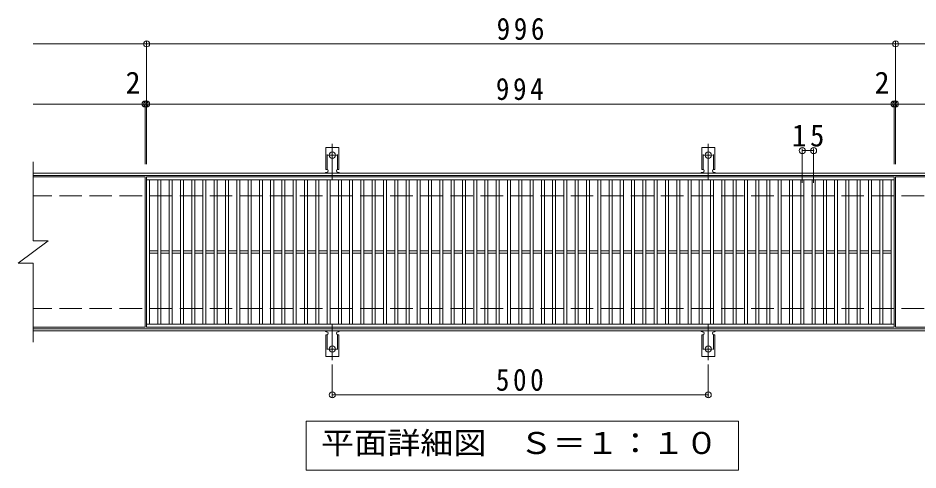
# Model space of a CAD drawing. Units: millimetres on the paper, enlarged 2 times, with parts at other scales. Extents: x -308 to 331, y -274 to 225.
# Drawn here: x -122 to 117.4, y 105.2 to 225.5 of the extents above; entities that cross this region are included whole.
import ezdxf
from ezdxf.enums import TextEntityAlignment as Align

# ---------------------------------------------------------------- set-up
doc = ezdxf.new("R2010")
doc.units = ezdxf.units.MM
doc.header["$LTSCALE"] = 2
doc.header["$PDMODE"] = 32
doc.header["$PDSIZE"] = 1.6
for name, pattern in [('CHAIN2', [12, 9, -1, 1, -1]), ('DASHED2', [3, 2, -1]), ('DASHED3', [4, 3, -1])]:
    doc.linetypes.add(name, pattern=pattern)
for name, color, linetype, lineweight in [('C-1', 2, 'Continuous', 9), ('C-2', 3, 'Continuous', 9), ('C-4', 7, 'Continuous', 9), ('C-5', 7, 'Continuous', 9), ('C-A', 3, 'Continuous', 9)]:
    doc.layers.add(name, color=color, linetype=linetype, lineweight=lineweight)
doc.styles.add('ＭＳ ゴシック', font='')
doc.styles.get('ＭＳ ゴシック').set_extended_font_data('MS Gothic')

msp = doc.modelspace()

# ---------------------------------------------------------------- linework, layer by layer
at = {"layer": 'C-1'}
for p, q in [((142.994, 184.162), (-118.005, 184.162)), ((142.994, 183.562), (-118.005, 183.562)), ((142.994, 142.762), (-118.005, 142.762)), ((142.994, 142.162), (-118.005, 142.162))]:
    msp.add_line(p, q, dxfattribs=at)
at = {"layer": 'C-1', "linetype": 'DASHED3'}
for p, q in [((142.994, 178.162), (-118.005, 178.162)), ((142.994, 148.162), (-118.005, 148.162))]:
    msp.add_line(p, q, dxfattribs=at)
at = {"layer": 'C-2'}
for p, q in [((-118.005, 187.162), (-118.005, 166.162)), ((-88.205, 183.162), (-118.005, 183.162)), ((-88.205, 183.162), (-88.205, 143.162)), ((-87.805, 182.362), (110.995, 182.362)), ((-87.005, 143.962), (-87.005, 182.362)), ((-84.805, 143.962), (-84.805, 182.362)), ((-84.005, 143.962), (-84.005, 182.362)), ((-81.805, 143.962), (-81.805, 182.362)), ((-81.005, 143.962), (-81.005, 182.362)), ((-78.805, 143.962), (-78.805, 182.362)), ((-78.005, 143.962), (-78.005, 182.362)), ((-75.805, 143.962), (-75.805, 182.362)), ((-75.005, 143.962), (-75.005, 182.362)), ((-72.805, 143.962), (-72.805, 182.362)), ((-72.005, 143.962), (-72.005, 182.362)), ((-69.805, 143.962), (-69.805, 182.362)), ((-69.005, 143.962), (-69.005, 182.362)), ((-66.805, 143.962), (-66.805, 182.362)), ((-66.005, 143.962), (-66.005, 182.362)), ((-63.805, 143.962), (-63.805, 182.362)), ((-63.005, 143.962), (-63.005, 182.362)), ((-60.805, 143.962), (-60.805, 182.362)), ((-60.005, 143.962), (-60.005, 182.362)), ((-57.805, 143.962), (-57.805, 182.362)), ((-57.005, 143.962), (-57.005, 182.362)), ((-54.805, 143.962), (-54.805, 182.362)), ((-54.005, 143.962), (-54.005, 182.362)), ((-51.805, 143.962), (-51.805, 182.362)), ((-51.005, 143.962), (-51.005, 182.362)), ((-48.805, 143.962), (-48.805, 182.362)), ((-48.005, 143.962), (-48.005, 182.362)), ((-45.805, 143.962), (-45.805, 182.362)), ((-45.005, 143.962), (-45.005, 182.362)), ((-42.805, 143.962), (-42.805, 182.362)), ((-42.005, 143.962), (-42.005, 182.362)), ((-39.805, 143.962), (-39.805, 182.362)), ((-39.005, 143.962), (-39.005, 182.362)), ((-36.805, 143.962), (-36.805, 182.362)), ((-36.005, 143.962), (-36.005, 182.362)), ((-33.805, 143.962), (-33.805, 182.362)), ((-33.005, 143.962), (-33.005, 182.362)), ((-30.805, 143.962), (-30.805, 182.362)), ((-30.005, 143.962), (-30.005, 182.362)), ((-27.805, 143.962), (-27.805, 182.362)), ((-27.005, 143.962), (-27.005, 182.362)), ((-24.805, 143.962), (-24.805, 182.362)), ((-24.005, 143.962), (-24.005, 182.362)), ((-21.805, 143.962), (-21.805, 182.362)), ((-21.005, 143.962), (-21.005, 182.362)), ((-18.805, 143.962), (-18.805, 182.362)), ((-18.005, 143.962), (-18.005, 182.362)), ((-15.805, 143.962), (-15.805, 182.362)), ((-15.005, 143.962), (-15.005, 182.362)), ((-12.805, 143.962), (-12.805, 182.362)), ((-12.005, 143.962), (-12.005, 182.362)), ((-9.805, 143.962), (-9.805, 182.362)), ((-9.005, 143.962), (-9.005, 182.362)), ((-6.805, 143.962), (-6.805, 182.362)), ((-6.005, 143.962), (-6.005, 182.362)), ((-3.805, 143.962), (-3.805, 182.362)), ((-3.005, 143.962), (-3.005, 182.362)), ((-0.805, 143.962), (-0.805, 182.362)), ((-0.005, 143.962), (-0.005, 182.362)), ((2.195, 143.962), (2.195, 182.362)), ((2.995, 143.962), (2.995, 182.362)), ((5.195, 143.962), (5.195, 182.362)), ((5.995, 143.962), (5.995, 182.362)), ((8.195, 143.962), (8.195, 182.362)), ((8.995, 143.962), (8.995, 182.362)), ((11.195, 143.962), (11.195, 182.362)), ((11.995, 143.962), (11.995, 182.362)), ((14.195, 143.962), (14.195, 182.362)), ((14.995, 143.962), (14.995, 182.362)), ((17.195, 143.962), (17.195, 182.362)), ((17.995, 143.962), (17.995, 182.362)), ((20.195, 143.962), (20.195, 182.362)), ((20.995, 143.962), (20.995, 182.362)), ((23.195, 143.962), (23.195, 182.362)), ((23.995, 143.962), (23.995, 182.362)), ((26.195, 143.962), (26.195, 182.362)), ((26.995, 143.962), (26.995, 182.362)), ((29.195, 143.962), (29.195, 182.362)), ((29.995, 143.962), (29.995, 182.362)), ((32.195, 143.962), (32.195, 182.362)), ((32.995, 143.962), (32.995, 182.362)), ((35.195, 143.962), (35.195, 182.362)), ((35.995, 143.962), (35.995, 182.362)), ((38.195, 143.962), (38.195, 182.362)), ((38.995, 143.962), (38.995, 182.362)), ((41.195, 143.962), (41.195, 182.362)), ((41.995, 143.962), (41.995, 182.362)), ((44.195, 143.962), (44.195, 182.362)), ((44.995, 143.962), (44.995, 182.362)), ((47.195, 143.962), (47.195, 182.362)), ((47.995, 143.962), (47.995, 182.362)), ((50.195, 143.962), (50.195, 182.362)), ((50.995, 143.962), (50.995, 182.362)), ((53.195, 143.962), (53.195, 182.362)), ((53.995, 143.962), (53.995, 182.362)), ((56.195, 143.962), (56.195, 182.362)), ((56.995, 143.962), (56.995, 182.362)), ((59.195, 143.962), (59.195, 182.362)), ((59.995, 143.962), (59.995, 182.362)), ((62.195, 143.962), (62.195, 182.362)), ((62.995, 143.962), (62.995, 182.362)), ((65.195, 143.962), (65.195, 182.362)), ((65.995, 143.962), (65.995, 182.362)), ((68.195, 143.962), (68.195, 182.362)), ((68.995, 143.962), (68.995, 182.362)), ((71.195, 143.962), (71.195, 182.362)), ((71.995, 143.962), (71.995, 182.362)), ((74.195, 143.962), (74.195, 182.362)), ((74.995, 143.962), (74.995, 182.362)), ((77.195, 143.962), (77.195, 182.362)), ((77.995, 143.962), (77.995, 182.362)), ((80.195, 143.962), (80.195, 182.362)), ((80.995, 143.962), (80.995, 182.362)), ((83.195, 143.962), (83.195, 182.362)), ((83.995, 143.962), (83.995, 182.362)), ((86.195, 143.962), (86.195, 182.362)), ((86.995, 143.962), (86.995, 182.362)), ((89.195, 143.962), (89.195, 182.362)), ((89.995, 143.962), (89.995, 182.362)), ((92.195, 143.962), (92.195, 182.362)), ((92.995, 143.962), (92.995, 182.362)), ((95.195, 143.962), (95.195, 182.362)), ((95.995, 143.962), (95.995, 182.362)), ((98.195, 143.962), (98.195, 182.362)), ((98.995, 143.962), (98.995, 182.362)), ((101.195, 143.962), (101.195, 182.362)), ((101.995, 143.962), (101.995, 182.362)), ((104.195, 143.962), (104.195, 182.362)), ((104.995, 143.962), (104.995, 182.362)), ((107.195, 143.962), (107.195, 182.362)), ((107.995, 143.962), (107.995, 182.362)), ((110.195, 143.962), (110.195, 182.362)), ((110.995, 183.162), (110.995, 143.162)), ((111.395, 183.162), (111.395, 143.162)), ((142.994, 183.162), (111.395, 183.162)), ((-122.005, 160.162), (-114.005, 166.162)), ((-118.005, 166.162), (-114.005, 166.162)), ((-87.005, 163.462), (-84.805, 163.462)), ((-87.005, 162.862), (-84.805, 162.862)), ((-84.005, 163.462), (-81.805, 163.462)), ((-84.005, 162.862), (-81.805, 162.862)), ((-81.005, 163.462), (-78.805, 163.462)), ((-81.005, 162.862), (-78.805, 162.862)), ((-78.005, 163.462), (-75.805, 163.462)), ((-78.005, 162.862), (-75.805, 162.862)), ((-75.005, 163.462), (-72.805, 163.462)), ((-75.005, 162.862), (-72.805, 162.862)), ((-72.005, 163.462), (-69.805, 163.462)), ((-72.005, 162.862), (-69.805, 162.862)), ((-69.005, 163.462), (-66.805, 163.462)), ((-69.005, 162.862), (-66.805, 162.862)), ((-66.005, 163.462), (-63.805, 163.462)), ((-66.005, 162.862), (-63.805, 162.862)), ((-63.005, 163.462), (-60.805, 163.462)), ((-63.005, 162.862), (-60.805, 162.862)), ((-60.005, 163.462), (-57.805, 163.462)), ((-60.005, 162.862), (-57.805, 162.862)), ((-57.005, 163.462), (-54.805, 163.462)), ((-57.005, 162.862), (-54.805, 162.862)), ((-54.005, 163.462), (-51.805, 163.462)), ((-54.005, 162.862), (-51.805, 162.862)), ((-51.005, 163.462), (-48.805, 163.462)), ((-51.005, 162.862), (-48.805, 162.862)), ((-48.005, 163.462), (-45.805, 163.462)), ((-48.005, 162.862), (-45.805, 162.862)), ((-45.005, 163.462), (-42.805, 163.462)), ((-45.005, 162.862), (-42.805, 162.862)), ((-42.005, 163.462), (-39.805, 163.462)), ((-42.005, 162.862), (-39.805, 162.862)), ((-39.005, 163.462), (-36.805, 163.462)), ((-39.005, 162.862), (-36.805, 162.862)), ((-36.005, 163.462), (-33.805, 163.462)), ((-36.005, 162.862), (-33.805, 162.862)), ((-33.005, 163.462), (-30.805, 163.462)), ((-33.005, 162.862), (-30.805, 162.862)), ((-30.005, 163.462), (-27.805, 163.462)), ((-30.005, 162.862), (-27.805, 162.862)), ((-27.005, 163.462), (-24.805, 163.462)), ((-27.005, 162.862), (-24.805, 162.862)), ((-24.005, 163.462), (-21.805, 163.462)), ((-24.005, 162.862), (-21.805, 162.862)), ((-21.005, 163.462), (-18.805, 163.462)), ((-21.005, 162.862), (-18.805, 162.862)), ((-18.005, 163.462), (-15.805, 163.462)), ((-18.005, 162.862), (-15.805, 162.862)), ((-15.005, 163.462), (-12.805, 163.462)), ((-15.005, 162.862), (-12.805, 162.862)), ((-12.005, 163.462), (-9.805, 163.462)), ((-12.005, 162.862), (-9.805, 162.862)), ((-9.005, 163.462), (-6.805, 163.462)), ((-9.005, 162.862), (-6.805, 162.862)), ((-6.005, 163.462), (-3.805, 163.462)), ((-6.005, 162.862), (-3.805, 162.862)), ((-3.005, 163.462), (-0.805, 163.462)), ((-3.005, 162.862), (-0.805, 162.862)), ((-0.005, 163.462), (2.195, 163.462)), ((-0.005, 162.862), (2.195, 162.862)), ((2.995, 163.462), (5.195, 163.462)), ((2.995, 162.862), (5.195, 162.862)), ((5.995, 163.462), (8.195, 163.462)), ((5.995, 162.862), (8.195, 162.862)), ((8.995, 163.462), (11.195, 163.462)), ((8.995, 162.862), (11.195, 162.862)), ((11.995, 163.462), (14.195, 163.462)), ((11.995, 162.862), (14.195, 162.862)), ((14.995, 163.462), (17.195, 163.462)), ((14.995, 162.862), (17.195, 162.862)), ((17.995, 163.462), (20.195, 163.462)), ((17.995, 162.862), (20.195, 162.862)), ((20.995, 163.462), (23.195, 163.462)), ((20.995, 162.862), (23.195, 162.862)), ((23.995, 163.462), (26.195, 163.462)), ((23.995, 162.862), (26.195, 162.862)), ((26.995, 163.462), (29.195, 163.462)), ((26.995, 162.862), (29.195, 162.862)), ((29.995, 163.462), (32.195, 163.462)), ((29.995, 162.862), (32.195, 162.862)), ((32.995, 163.462), (35.195, 163.462)), ((32.995, 162.862), (35.195, 162.862)), ((35.995, 163.462), (38.195, 163.462)), ((35.995, 162.862), (38.195, 162.862)), ((38.995, 163.462), (41.195, 163.462)), ((38.995, 162.862), (41.195, 162.862)), ((41.995, 163.462), (44.195, 163.462)), ((41.995, 162.862), (44.195, 162.862)), ((44.995, 163.462), (47.195, 163.462)), ((44.995, 162.862), (47.195, 162.862)), ((47.995, 163.462), (50.195, 163.462)), ((47.995, 162.862), (50.195, 162.862)), ((50.995, 163.462), (53.195, 163.462)), ((50.995, 162.862), (53.195, 162.862)), ((53.995, 163.462), (56.195, 163.462)), ((53.995, 162.862), (56.195, 162.862)), ((56.995, 163.462), (59.195, 163.462)), ((56.995, 162.862), (59.195, 162.862)), ((59.995, 163.462), (62.195, 163.462)), ((59.995, 162.862), (62.195, 162.862)), ((62.995, 163.462), (65.195, 163.462)), ((62.995, 162.862), (65.195, 162.862)), ((65.995, 163.462), (68.195, 163.462)), ((65.995, 162.862), (68.195, 162.862)), ((68.995, 163.462), (71.195, 163.462)), ((68.995, 162.862), (71.195, 162.862)), ((71.995, 163.462), (74.195, 163.462)), ((71.995, 162.862), (74.195, 162.862)), ((74.995, 163.462), (77.195, 163.462)), ((74.995, 162.862), (77.195, 162.862)), ((77.995, 163.462), (80.195, 163.462)), ((77.995, 162.862), (80.195, 162.862)), ((80.995, 163.462), (83.195, 163.462)), ((80.995, 162.862), (83.195, 162.862)), ((83.995, 163.462), (86.195, 163.462)), ((83.995, 162.862), (86.195, 162.862)), ((86.995, 163.462), (89.195, 163.462)), ((86.995, 162.862), (89.195, 162.862)), ((89.995, 163.462), (92.195, 163.462)), ((89.995, 162.862), (92.195, 162.862)), ((92.995, 163.462), (95.195, 163.462)), ((92.995, 162.862), (95.195, 162.862)), ((95.995, 163.462), (98.195, 163.462)), ((95.995, 162.862), (98.195, 162.862)), ((98.995, 163.462), (101.195, 163.462)), ((98.995, 162.862), (101.195, 162.862)), ((101.995, 163.462), (104.195, 163.462)), ((101.995, 162.862), (104.195, 162.862)), ((104.995, 163.462), (107.195, 163.462)), ((104.995, 162.862), (107.195, 162.862)), ((107.995, 163.462), (110.195, 163.462)), ((107.995, 162.862), (110.195, 162.862)), ((-122.005, 160.162), (-118.005, 160.162)), ((-118.005, 160.162), (-118.005, 139.162)), ((110.995, 143.962), (-87.805, 143.962)), ((-88.205, 143.162), (-118.005, 143.162)), ((110.995, 143.162), (-87.805, 143.162)), ((142.994, 143.162), (111.395, 143.162))]:
    msp.add_line(p, q, dxfattribs=at)
msp.add_lwpolyline([(-87.805, 143.162), (-87.805, 183.162), (110.995, 183.162)], dxfattribs=at)
at = {"layer": 'C-4'}
for p, q in [((-118.005, 218.562), (142.994, 218.562)), ((-87.805, 186.562), (-87.805, 219.162)), ((111.395, 186.562), (111.395, 219.162)), ((-118.005, 202.562), (142.994, 202.562)), ((-88.205, 186.562), (-88.205, 203.162)), ((110.995, 186.562), (110.995, 203.162)), ((86.595, 181.562), (86.595, 190.762)), ((86.595, 190.162), (89.595, 190.162)), ((89.595, 181.562), (89.595, 190.762)), ((-38.405, 133.218), (-38.405, 124.562)), ((61.595, 133.218), (61.595, 124.562)), ((-38.405, 125.162), (61.595, 125.162))]:
    msp.add_line(p, q, dxfattribs=at)
for p in [(-87.805, 218.562), (111.395, 218.562), (-88.205, 202.562), (-87.805, 202.562), (110.995, 202.562), (111.395, 202.562), (86.595, 190.162), (89.595, 190.162), (-38.405, 125.162), (61.595, 125.162)]:
    msp.add_point(p, dxfattribs=at)
at = {"layer": 'C-5'}
msp.add_lwpolyline([(-45.405, 105.162), (-45.405, 118.162), (69.595, 118.162), (69.595, 105.162)], close=True, dxfattribs=at)
at = {"layer": 'C-A', "color": 7, "linetype": 'CHAIN2'}
for p, q in [((-38.405, 182.468), (-38.405, 191.948)), ((61.595, 182.468), (61.595, 191.948)), ((-39.561, 188.962), (-37.25, 188.962)), ((60.439, 188.962), (62.75, 188.962)), ((-38.405, 143.856), (-38.405, 134.375)), ((61.595, 143.856), (61.595, 134.375)), ((-39.561, 137.362), (-37.25, 137.362)), ((60.439, 137.362), (62.75, 137.362))]:
    msp.add_line(p, q, dxfattribs=at)
at = {"layer": 'C-A'}
for p, q in [((-40.155, 185.162), (-40.155, 190.962)), ((-36.655, 190.962), (-40.155, 190.962)), ((-36.655, 185.162), (-36.655, 190.962)), ((59.845, 185.162), (59.845, 190.962)), ((63.345, 190.962), (59.845, 190.962)), ((63.345, 185.162), (63.345, 190.962)), ((-40.155, 185.162), (-39.905, 185.162)), ((-40.005, 184.362), (-39.905, 184.362)), ((-36.906, 184.362), (-36.804, 184.362)), ((-36.655, 185.162), (-36.905, 185.162)), ((59.845, 185.162), (60.095, 185.162)), ((59.995, 184.362), (60.095, 184.362)), ((63.094, 184.362), (63.196, 184.362)), ((63.345, 185.162), (63.095, 185.162)), ((-40.005, 141.962), (-39.905, 141.962)), ((-36.906, 141.962), (-36.804, 141.962)), ((59.995, 141.962), (60.095, 141.962)), ((63.094, 141.962), (63.196, 141.962)), ((-40.155, 141.162), (-39.905, 141.162)), ((-40.155, 141.162), (-40.155, 135.362)), ((-36.655, 141.162), (-36.905, 141.162)), ((-36.655, 141.162), (-36.655, 135.362)), ((59.845, 141.162), (60.095, 141.162)), ((59.845, 141.162), (59.845, 135.362)), ((63.345, 141.162), (63.095, 141.162)), ((63.345, 141.162), (63.345, 135.362)), ((-36.655, 135.362), (-40.155, 135.362)), ((63.345, 135.362), (59.845, 135.362))]:
    msp.add_line(p, q, dxfattribs=at)
at = {"layer": 'C-A', "linetype": 'DASHED2'}
for p, q in [((-39.755, 185.133), (-39.755, 190.962)), ((-37.055, 185.133), (-37.055, 190.962)), ((60.245, 185.133), (60.245, 190.962)), ((62.945, 185.133), (62.945, 190.962)), ((-39.755, 141.191), (-39.755, 135.362)), ((-37.055, 141.191), (-37.055, 135.362)), ((60.245, 141.191), (60.245, 135.362)), ((62.945, 141.191), (62.945, 135.362))]:
    msp.add_line(p, q, dxfattribs=at)
at = {"layer": 'C-A'}
for centre in [(-38.405, 188.962), (61.595, 188.962), (-38.405, 137.362), (61.595, 137.362)]:
    msp.add_circle(centre, 0.85, dxfattribs=at)
for centre, start, end in [((-40.005, 183.962), 90.27596, 150.00047), ((-39.905, 184.762), 270, 90), ((-36.905, 184.762), 90, 269.8667), ((-36.805, 183.962), 29.99927, 89.75836), ((59.995, 183.962), 90.27596, 150.00047), ((60.095, 184.762), 270, 90), ((63.095, 184.762), 90, 269.8667), ((63.195, 183.962), 29.99927, 89.75836), ((-40.005, 142.362), 209.99951, 269.72403), ((-39.905, 141.562), 270, 90), ((-36.905, 141.562), 90.13329, 270), ((-36.805, 142.362), 270.24162, 330.00072), ((59.995, 142.362), 209.99951, 269.72403), ((60.095, 141.562), 270, 90), ((63.095, 141.562), 90.13329, 270), ((63.195, 142.362), 270.24162, 330.00072)]:
    msp.add_arc(centre, 0.4, start, end, dxfattribs=at)

# ---------------------------------------------------------------- texts
at = {"layer": 'C-4', "color": 2, "style": 'ＭＳ ゴシック'}
for p in [(-93.398, 203.562), (105.802, 203.562)]:
    msp.add_text('2', height=5.865, dxfattribs=at).set_placement(p, align=Align.BOTTOM_LEFT)
at = {"layer": 'C-4', "color": 2, "char_height": 5.865, "attachment_point": 7, "style": 'ＭＳ ゴシック'}
for s, insert in [('\\T1.27;\\W0.9;996', (5.295, 219.562)), ('\\T1.27;\\W0.9;994', (5.095, 203.562)), ('\\T1.27;\\W0.95;15', (83.845, 191.162)), ('\\T1.27;\\W0.9;500', (5.095, 126.162))]:
    msp.add_mtext(s, dxfattribs=dict(at, insert=insert))
at = {"layer": 'C-5', "color": 2, "style": 'ＭＳ ゴシック', "width": 1.1}
msp.add_text('平面詳細図\u3000Ｓ＝１：１０', height=5.865, dxfattribs=at).set_placement((-41.405, 107.662), align=Align.BOTTOM_LEFT)

doc.saveas('drawing.dxf')
